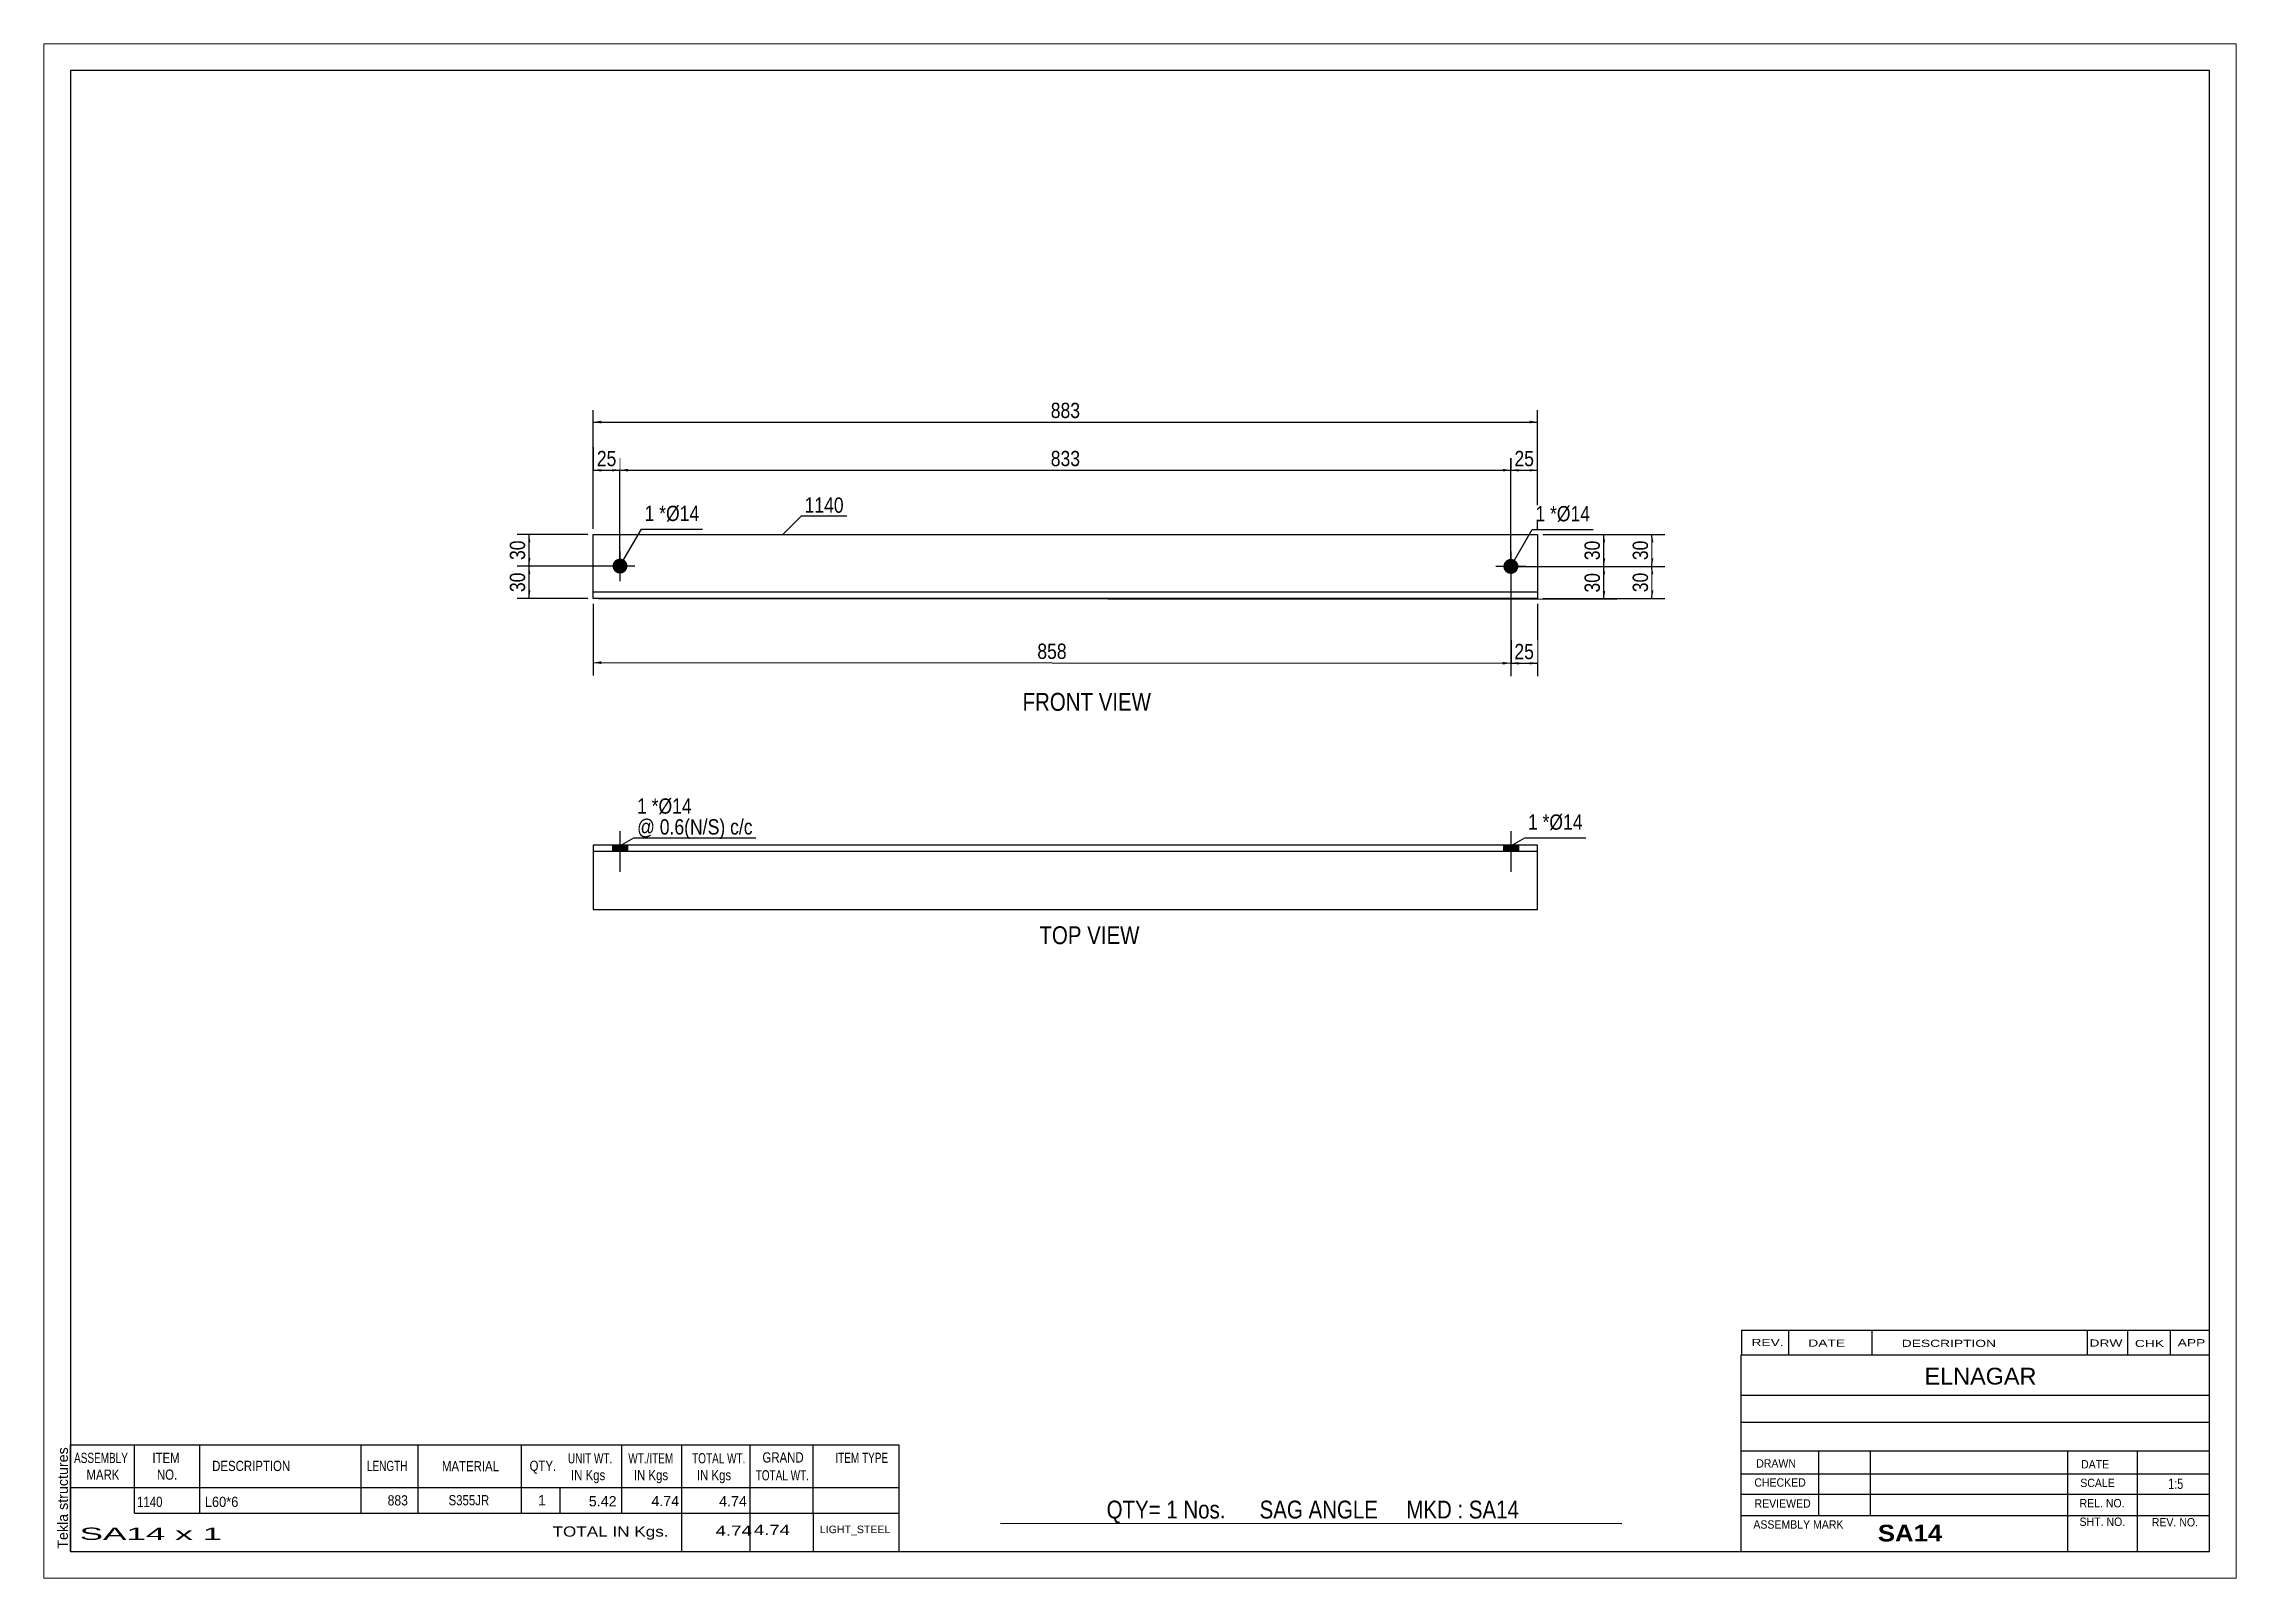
# Paper-space layout 'Layout1' of a CAD drawing. Header units: millimetres. Extents: x 0 to 410, y 0 to 287.
# The model-space entities are those that its viewports show. They can reach past a viewport. Long polylines and large blocks are cut down to what shows.
import ezdxf

# ---------------------------------------------------------------- set-up
doc = ezdxf.new("R2010")
doc.units = ezdxf.units.MM
doc.layers.add('Viewport layer', color=7, linetype='Continuous', plot=False)
doc.styles.add('Arial', font='ARIAL.TTF', dxfattribs={"height": 0.2})
doc.styles.add('Arial Bold', font='ARIALBD.TTF', dxfattribs={"height": 0.2})
doc.styles.add('Arial Narrow', font='ARIALN.TTF', dxfattribs={"height": 0.2})

# ---------------------------------------------------------------- blocks, each defined once
blk = doc.blocks.new('Unknown-629078287-2522')
at = {"color": 5, "linetype": 'Continuous'}
for p, q in [((405, 282), (5, 282)), ((5, 282), (5, 5)), ((405, 5), (405, 282)), ((5, 5), (405, 5))]:
    blk.add_line(p, q, dxfattribs=at)
at = {"color": 174, "linetype": 'Continuous', "style": 'Arial'}
blk.add_text('Tekla structures', height=1.9102, rotation=90, dxfattribs=at).set_placement((4.5, 5.5))
blk = doc.blocks.new('Unknown-629078287-11 - 2119')
at = {"color": 0, "linetype": 'Continuous'}
blk.add_wipeout([(207.11, 162.25), (207.11, 165.75), (183.04, 165.75), (183.04, 162.25)], dxfattribs=at)
at = {"color": 96, "linetype": 'Continuous', "style": 'Arial Narrow'}
blk.add_text('FRONT VIEW', height=3.34, dxfattribs=at).set_placement((183.04, 162.25))
blk = doc.blocks.new('Unknown-629078287-12 - 2170')
at = {"color": 0, "linetype": 'Continuous'}
blk.add_wipeout([(204.94, 118.6), (204.94, 122.1), (186.19, 122.1), (186.19, 118.6)], dxfattribs=at)
at = {"color": 96, "linetype": 'Continuous', "style": 'Arial Narrow'}
blk.add_text('TOP VIEW', height=3.34, dxfattribs=at).set_placement((186.19, 118.6))
blk = doc.blocks.new('Part-629078287-2166 - 2119')
at = {"color": 2, "linetype": 'Continuous'}
for p, q in [((102.75, 183.25), (102.75, 195.25)), ((102.75, 195.25), (279.36, 195.25)), ((279.36, 195.25), (279.36, 183.25)), ((279.36, 184.45), (102.75, 184.45)), ((279.36, 183.25), (102.75, 183.25))]:
    blk.add_line(p, q, dxfattribs=at)
blk = doc.blocks.new('Bolt-629078287-2167 - 2119')
at = {"linetype": 'Continuous'}
blk.add_hatch(color=3, dxfattribs=at).paths.add_polyline_path([(109.15, 189.31, -1), (106.35, 189.31, -1)])
at = {"color": 3, "linetype": 'Continuous'}
for p, q in [((110.55, 189.31), (104.95, 189.31)), ((107.75, 192.11), (107.75, 186.51))]:
    blk.add_line(p, q, dxfattribs=at)
blk = doc.blocks.new('Bolt-629078287-2168 - 2119')
at = {"linetype": 'Continuous'}
blk.add_hatch(color=3, dxfattribs=at).paths.add_polyline_path([(275.76, 189.25, -1), (272.96, 189.25, -1)])
at = {"color": 3, "linetype": 'Continuous'}
for p, q in [((277.16, 189.25), (271.56, 189.25)), ((274.36, 192.05), (274.36, 186.45))]:
    blk.add_line(p, q, dxfattribs=at)
blk = doc.blocks.new('Bolt-629078287-2172 - 2170')
at = {"linetype": 'Continuous'}
blk.add_hatch(color=3, dxfattribs=at).paths.add_polyline_path([(109.15, 137.1), (106.35, 137.1), (106.35, 135.9), (109.15, 135.9)])
at = {"color": 3, "linetype": 'Continuous'}
for p, q in [((107.75, 139.7), (107.75, 132.1)), ((106.35, 137.1), (106.35, 135.9)), ((109.15, 137.1), (109.15, 135.9))]:
    blk.add_line(p, q, dxfattribs=at)
blk = doc.blocks.new('Part-629078287-2171 - 2170')
at = {"color": 2, "linetype": 'Continuous'}
for p, q in [((279.36, 137.1), (102.75, 137.1)), ((102.75, 137.1), (102.75, 125.1)), ((279.36, 135.9), (102.75, 135.9)), ((279.36, 125.1), (279.36, 137.1)), ((102.75, 125.1), (279.36, 125.1))]:
    blk.add_line(p, q, dxfattribs=at)
blk = doc.blocks.new('Bolt-629078287-2173 - 2170')
at = {"linetype": 'Continuous'}
blk.add_hatch(color=3, dxfattribs=at).paths.add_polyline_path([(275.76, 137.1), (272.96, 137.1), (272.96, 135.9), (275.76, 135.9)])
at = {"color": 3, "linetype": 'Continuous'}
for p, q in [((274.36, 139.7), (274.36, 132.1)), ((272.96, 137.1), (272.96, 135.9)), ((275.76, 137.1), (275.76, 135.9))]:
    blk.add_line(p, q, dxfattribs=at)
blk = doc.blocks.new('StraightDimension-629078287-2177 - 2119')
at = {"linetype": 'Continuous'}
for points in [[(275.86, 207), (274.36, 207.25), (275.86, 207.5)], [(277.86, 207.5), (279.36, 207.25), (277.86, 207)]]:
    blk.add_hatch(color=7, dxfattribs=at).paths.add_polyline_path(points)
at = {"color": 7, "linetype": 'Continuous'}
for p, q in [((274.36, 190.25), (274.36, 209.5)), ((279.36, 196.25), (279.36, 209.5)), ((274.36, 207.25), (279.36, 207.25))]:
    blk.add_line(p, q, dxfattribs=at)
at = {"color": 0}
blk.add_wipeout([(279.29, 207.4), (279.29, 211.6), (274.43, 211.6), (274.43, 207.4)], dxfattribs=at)
at = {"color": 3, "style": 'Arial Narrow'}
blk.add_text('25', height=2.863, dxfattribs=at).set_placement((275.03, 208))
blk = doc.blocks.new('StraightDimension-629078287-2178 - 2119')
at = {"linetype": 'Continuous'}
for points in [[(109.25, 207), (107.75, 207.25), (109.25, 207.5)], [(272.86, 207.5), (274.36, 207.25), (272.86, 207)]]:
    blk.add_hatch(color=7, dxfattribs=at).paths.add_polyline_path(points)
at = {"color": 7, "linetype": 'Continuous'}
for p, q in [((107.75, 190.31), (107.75, 209.5)), ((274.36, 190.25), (274.36, 209.5)), ((107.75, 207.25), (274.36, 207.25))]:
    blk.add_line(p, q, dxfattribs=at)
at = {"color": 0}
blk.add_wipeout([(194.4, 207.4), (194.4, 211.6), (187.71, 211.6), (187.71, 207.4)], dxfattribs=at)
at = {"color": 3, "style": 'Arial Narrow'}
blk.add_text('833', height=2.863, dxfattribs=at).set_placement((188.31, 208))
blk = doc.blocks.new('StraightDimension-629078287-2179 - 2119')
at = {"linetype": 'Continuous'}
for points in [[(104.25, 207), (102.75, 207.25), (104.25, 207.5)], [(106.25, 207.5), (107.75, 207.25), (106.25, 207)]]:
    blk.add_hatch(color=7, dxfattribs=at).paths.add_polyline_path(points)
at = {"color": 7, "linetype": 'Continuous'}
for p, q in [((102.75, 196.25), (102.75, 209.5)), ((107.75, 190.31), (107.75, 209.5)), ((102.75, 207.25), (107.75, 207.25))]:
    blk.add_line(p, q, dxfattribs=at)
at = {"color": 0}
blk.add_wipeout([(107.68, 207.4), (107.68, 211.6), (102.82, 211.6), (102.82, 207.4)], dxfattribs=at)
at = {"color": 3, "style": 'Arial Narrow'}
blk.add_text('25', height=2.863, dxfattribs=at).set_placement((103.42, 208))
blk = doc.blocks.new('StraightDimension-629078287-2190 - 2119')
at = {"linetype": 'Continuous'}
for points in [[(104.25, 216), (102.75, 216.25), (104.25, 216.5)], [(277.86, 216.5), (279.36, 216.25), (277.86, 216)]]:
    blk.add_hatch(color=7, dxfattribs=at).paths.add_polyline_path(points)
at = {"color": 7, "linetype": 'Continuous'}
for p, q in [((102.75, 196.25), (102.75, 218.5)), ((279.36, 196.25), (279.36, 218.5)), ((102.75, 216.25), (279.36, 216.25))]:
    blk.add_line(p, q, dxfattribs=at)
at = {"color": 0}
blk.add_wipeout([(194.4, 216.4), (194.4, 220.6), (187.71, 220.6), (187.71, 216.4)], dxfattribs=at)
at = {"color": 3, "style": 'Arial Narrow'}
blk.add_text('883', height=2.863, dxfattribs=at).set_placement((188.31, 217))
blk = doc.blocks.new('StraightDimension-629078287-2194 - 2119')
at = {"linetype": 'Continuous'}
for points in [[(291.5, 193.74), (291.75, 195.24), (292, 193.74)], [(292, 190.74), (291.75, 189.24), (291.5, 190.74)]]:
    blk.add_hatch(color=7, dxfattribs=at).paths.add_polyline_path(points)
at = {"color": 7, "linetype": 'Continuous'}
for p, q in [((280.36, 195.25), (294.15, 195.24)), ((291.75, 189.24), (291.75, 195.24)), ((275.36, 189.25), (294.15, 189.24))]:
    blk.add_line(p, q, dxfattribs=at)
at = {"color": 0}
blk.add_wipeout([(291.6, 194.67), (287.4, 194.67), (287.4, 189.82), (291.6, 189.81)], dxfattribs=at)
at = {"color": 3, "style": 'Arial Narrow'}
blk.add_text('30', height=2.863, rotation=89.9658, dxfattribs=at).set_placement((291, 190.41))
blk = doc.blocks.new('StraightDimension-629078287-2195 - 2119')
at = {"linetype": 'Continuous'}
for points in [[(291.5, 187.74), (291.75, 189.24), (292, 187.74)], [(292, 184.64), (291.75, 183.14), (291.5, 184.64)]]:
    blk.add_hatch(color=7, dxfattribs=at).paths.add_polyline_path(points)
at = {"color": 7, "linetype": 'Continuous'}
for p, q in [((275.36, 189.25), (294.15, 189.24)), ((291.75, 183.14), (291.75, 189.24)), ((103.75, 183.25), (294.15, 183.14))]:
    blk.add_line(p, q, dxfattribs=at)
at = {"color": 0}
blk.add_wipeout([(291.6, 188.62), (287.4, 188.62), (287.4, 183.77), (291.6, 183.76)], dxfattribs=at)
at = {"color": 3, "style": 'Arial Narrow'}
blk.add_text('30', height=2.863, rotation=89.9658, dxfattribs=at).set_placement((291, 184.36))
blk = doc.blocks.new('StraightDimension-629078287-2204 - 2119')
at = {"linetype": 'Continuous'}
for points in [[(275.85, 170.9), (274.35, 171.15), (275.85, 171.4)], [(277.85, 171.4), (279.35, 171.15), (277.85, 170.9)]]:
    blk.add_hatch(color=7, dxfattribs=at).paths.add_polyline_path(points)
at = {"color": 7, "linetype": 'Continuous'}
for p, q in [((274.36, 188.25), (274.35, 168.75)), ((279.36, 182.25), (279.35, 168.75)), ((274.35, 171.15), (279.35, 171.15))]:
    blk.add_line(p, q, dxfattribs=at)
at = {"color": 0}
blk.add_wipeout([(279.28, 171.3), (279.28, 175.5), (274.43, 175.5), (274.42, 171.3)], dxfattribs=at)
at = {"color": 3, "style": 'Arial Narrow'}
blk.add_text('25', height=2.863, rotation=-0.0344, dxfattribs=at).set_placement((275.02, 171.9))
blk = doc.blocks.new('StraightDimension-629078287-2205 - 2119')
at = {"linetype": 'Continuous'}
for points in [[(104.24, 171), (102.74, 171.25), (104.24, 171.5)], [(272.85, 171.4), (274.35, 171.15), (272.85, 170.9)]]:
    blk.add_hatch(color=7, dxfattribs=at).paths.add_polyline_path(points)
at = {"color": 7, "linetype": 'Continuous'}
for p, q in [((274.36, 188.25), (274.35, 168.75)), ((102.75, 182.25), (102.74, 168.85)), ((102.74, 171.25), (274.35, 171.15))]:
    blk.add_line(p, q, dxfattribs=at)
at = {"color": 0}
blk.add_wipeout([(191.89, 171.35), (191.89, 175.55), (185.21, 175.55), (185.2, 171.35)], dxfattribs=at)
at = {"color": 3, "style": 'Arial Narrow'}
blk.add_text('858', height=2.863, rotation=-0.0344, dxfattribs=at).set_placement((185.8, 171.95))
blk = doc.blocks.new('StraightDimension-629078287-2214 - 2119')
at = {"linetype": 'Continuous'}
for points in [[(90.5, 193.75), (90.75, 195.25), (91, 193.75)], [(91, 190.81), (90.75, 189.31), (90.5, 190.81)]]:
    blk.add_hatch(color=7, dxfattribs=at).paths.add_polyline_path(points)
at = {"color": 7, "linetype": 'Continuous'}
for p, q in [((101.75, 195.25), (88.5, 195.25)), ((90.75, 189.31), (90.75, 195.25)), ((106.75, 189.31), (88.5, 189.31))]:
    blk.add_line(p, q, dxfattribs=at)
at = {"color": 0}
blk.add_wipeout([(90.6, 194.71), (86.4, 194.71), (86.4, 189.85), (90.6, 189.85)], dxfattribs=at)
at = {"color": 3, "style": 'Arial Narrow'}
blk.add_text('30', height=2.863, rotation=90.0002, dxfattribs=at).set_placement((90, 190.45))
blk = doc.blocks.new('StraightDimension-629078287-2215 - 2119')
at = {"linetype": 'Continuous'}
for points in [[(90.5, 187.81), (90.75, 189.31), (91, 187.81)], [(91, 184.75), (90.75, 183.25), (90.5, 184.75)]]:
    blk.add_hatch(color=7, dxfattribs=at).paths.add_polyline_path(points)
at = {"color": 7, "linetype": 'Continuous'}
for p, q in [((106.75, 189.31), (88.5, 189.31)), ((90.75, 183.25), (90.75, 189.31)), ((101.75, 183.25), (88.5, 183.25))]:
    blk.add_line(p, q, dxfattribs=at)
at = {"color": 0}
blk.add_wipeout([(90.6, 188.71), (86.4, 188.71), (86.4, 183.85), (90.6, 183.85)], dxfattribs=at)
at = {"color": 3, "style": 'Arial Narrow'}
blk.add_text('30', height=2.863, rotation=90.0002, dxfattribs=at).set_placement((90, 184.45))
blk = doc.blocks.new('StraightDimension-629078287-2222 - 2119')
at = {"linetype": 'Continuous'}
for points in [[(300.5, 193.75), (300.75, 195.25), (301, 193.75)], [(301, 190.75), (300.75, 189.25), (300.5, 190.75)]]:
    blk.add_hatch(color=7, dxfattribs=at).paths.add_polyline_path(points)
at = {"color": 7, "linetype": 'Continuous'}
for p, q in [((280.36, 195.25), (303.15, 195.25)), ((300.75, 189.25), (300.75, 195.25)), ((275.36, 189.25), (303.15, 189.25))]:
    blk.add_line(p, q, dxfattribs=at)
at = {"color": 0}
blk.add_wipeout([(300.6, 194.68), (296.4, 194.68), (296.4, 189.82), (300.6, 189.82)], dxfattribs=at)
at = {"color": 3, "style": 'Arial Narrow'}
blk.add_text('30', height=2.863, rotation=90.0002, dxfattribs=at).set_placement((300, 190.42))
blk = doc.blocks.new('StraightDimension-629078287-2223 - 2119')
at = {"linetype": 'Continuous'}
for points in [[(300.5, 187.75), (300.75, 189.25), (301, 187.75)], [(301, 184.75), (300.75, 183.25), (300.5, 184.75)]]:
    blk.add_hatch(color=7, dxfattribs=at).paths.add_polyline_path(points)
at = {"color": 7, "linetype": 'Continuous'}
for p, q in [((275.36, 189.25), (303.15, 189.25)), ((300.75, 183.25), (300.75, 189.25)), ((280.36, 183.25), (303.15, 183.25))]:
    blk.add_line(p, q, dxfattribs=at)
at = {"color": 0}
blk.add_wipeout([(300.6, 188.68), (296.4, 188.68), (296.4, 183.82), (300.6, 183.82)], dxfattribs=at)
at = {"color": 3, "style": 'Arial Narrow'}
blk.add_text('30', height=2.863, rotation=90.0002, dxfattribs=at).set_placement((300, 184.42))
blk = doc.blocks.new('CBS_BOM-629078287-2539')
at = {"color": 7, "linetype": 'Continuous'}
for p, q in [((4.97, 16.97), (4.97, 24.97)), ((4.97, 24.97), (159.89, 24.97)), ((16.97, 16.97), (16.97, 24.97)), ((29.16, 16.97), (29.16, 24.97)), ((59.32, 16.97), (59.32, 24.97)), ((70, 16.97), (70, 24.97)), ((89.32, 16.97), (89.32, 24.97)), ((108.12, 16.97), (108.12, 24.97)), ((119.33, 16.97), (119.33, 24.97)), ((132.12, 16.97), (132.12, 24.97)), ((143.87, 16.97), (143.87, 24.97)), ((159.89, 24.96), (159.89, 16.98)), ((4.97, 16.97), (159.89, 16.97)), ((4.97, 12.17), (4.97, 16.97)), ((16.97, 12.17), (16.97, 16.97)), ((29.16, 12.17), (29.16, 16.97)), ((59.32, 12.17), (59.32, 16.97)), ((70, 12.17), (70, 16.97)), ((89.32, 12.17), (89.32, 16.97)), ((96.58, 12.17), (96.58, 16.97)), ((108.12, 12.17), (108.12, 16.97)), ((119.33, 12.17), (119.33, 16.97)), ((132.12, 12.17), (132.12, 16.97)), ((143.89, 12.17), (143.89, 16.97)), ((159.89, 16.97), (159.89, 12.17)), ((4.97, 4.97), (4.97, 12.15)), ((16.97, 12.17), (159.89, 12.17)), ((119.33, 4.97), (119.33, 12.15)), ((132.12, 4.97), (132.12, 12.15)), ((143.93, 4.97), (143.93, 12.15)), ((159.89, 12.17), (159.89, 4.97)), ((4.97, 4.97), (159.89, 4.97))]:
    blk.add_line(p, q, dxfattribs=at)
at = {"color": 3, "linetype": 'Continuous', "style": 'Arial'}
for s, height, width, p in [('ASSEMBLY', 1.91, 0.7, (5.65, 21.54)), ('ITEM', 1.91, 0.8, (20.3, 21.54)), ('DESCRIPTION', 1.9102, 0.8, (31.48, 20.04)), ('LENGTH', 1.91, 0.7, (60.43, 20.04)), ('MATERIAL', 1.91, 0.8, (74.45, 19.99)), ('QTY.', 1.91, 0.8, (90.84, 20.07)), ('UNIT WT.', 1.91, 0.7, (98.01, 21.47)), ('WT./ITEM', 1.91, 0.7, (109.3, 21.47)), ('TOTAL WT.', 1.91, 0.7, (121.24, 21.47)), ('GRAND', 1.91, 0.8, (134.39, 21.63)), ('ITEM TYPE', 1.91, 0.7, (148.03, 21.55)), ('MARK', 1.91, 0.8, (7.97, 18.41)), ('NO.', 1.91, 0.8, (21.15, 18.41)), ('IN Kgs', 1.91, 0.8, (98.59, 18.33)), ('IN Kgs', 1.91, 0.8, (110.34, 18.33)), ('IN Kgs', 1.91, 0.8, (122.13, 18.33)), ('TOTAL WT.', 1.91, 0.7, (133.13, 18.29))]:
    blk.add_text(s, height=height, dxfattribs=dict(at, width=width)).set_placement(p)
at = {"color": 7, "linetype": 'Continuous', "style": 'Arial'}
for s, width, p in [('1140', 0.8, (17.43, 13.32)), ('L60*6', 0.9, (30.1, 13.32)), ('883', 0.85, (64.3, 13.6)), ('S355JR', 0.8, (75.69, 13.63))]:
    blk.add_text(s, height=1.91, dxfattribs=dict(at, width=width)).set_placement(p)
for s, p in [('1', (92.41, 13.63)), ('5.42', (101.92, 13.44)), ('4.74', (113.62, 13.47)), ('4.74', (126.29, 13.44))]:
    blk.add_text(s, height=1.91, dxfattribs=at).set_placement(p)
at = {"color": 6, "linetype": 'Continuous', "style": 'Arial'}
for s, height, width, p in [('SA14 x 1', 2.292, 2.05, (6.69, 7.16)), ('TOTAL IN Kgs.', 1.9102, 1.2, (95.13, 7.77)), ('4.74', 1.91, 1.3, (125.65, 7.92)), ('4.74', 1.91, 1.3, (132.79, 8.08))]:
    blk.add_text(s, height=height, dxfattribs=dict(at, width=width)).set_placement(p)
blk.add_text('LIGHT_STEEL', height=1.4135, dxfattribs=at).set_placement((145.14, 8.42))
blk = doc.blocks.new('CBS_CALLOFF-629078287-2540')
at = {"color": 7, "linetype": 'Continuous'}
blk.add_line((178.88, 10.27), (295.11, 10.25), dxfattribs=at)
at = {"color": 3, "linetype": 'Continuous', "style": 'Arial Narrow'}
blk.add_text('QTY= 1 Nos.      SAG ANGLE     MKD : SA14', height=3.3405, dxfattribs=at).set_placement((198.76, 11.16))
blk = doc.blocks.new('CBS_NAME_BLOG-629078287-2541')
at = {"color": 7, "linetype": 'Continuous'}
for p, q in [((317.41, 41.75), (404.93, 41.75)), ((317.41, 5.04), (317.41, 41.75)), ((317.41, 34.21), (404.93, 34.21)), ((317.48, 29.16), (405, 29.16)), ((317.41, 23.79), (404.93, 23.79)), ((331.93, 11.68), (331.93, 23.78)), ((341.62, 11.71), (341.62, 23.78)), ((378.53, 5.04), (378.53, 23.77)), ((391.58, 5.04), (391.58, 23.78)), ((317.42, 19.49), (405, 19.51)), ((317.41, 15.74), (404.93, 15.74)), ((317.41, 11.7), (404.93, 11.7)), ((317.41, 5), (405, 5))]:
    blk.add_line(p, q, dxfattribs=at)
at = {"color": 3, "linetype": 'Continuous', "style": 'Arial'}
blk.add_text('ELNAGAR', height=3.133, dxfattribs=at).set_placement((351.73, 36.22))
at = {"color": 3, "linetype": 'Continuous'}
for s, height, style, width, p in [('DRAWN', 1.566, 'Arial', 0.9, (320.24, 20.68)), ('DATE', 1.566, 'Arial', 0.9, (381, 20.52)), ('CHECKED', 1.566, 'Arial', 0.9, (319.89, 17.11)), ('SCALE', 1.566, 'Arial', 0.9, (380.85, 17.04)), ('1:5', 1.957, 'Arial Narrow', 0.9, (397.3, 16.68)), ('REVIEWED', 1.566, 'Arial', 0.9, (319.93, 13.19)), ('REL. NO.', 1.566, 'Arial', 0.9, (380.71, 13.24)), ('ASSEMBLY MARK', 1.5663, 'Arial', 0.9, (319.71, 9.26)), ('SA14', 3.131, 'Arial Bold', 1.1, (342.99, 6.86)), ('SHT. NO.', 1.566, 'Arial', 0.9, (380.71, 9.77)), ('REV. NO.', 1.566, 'Arial', 0.9, (394.23, 9.68))]:
    blk.add_text(s, height=height, dxfattribs=dict(at, style=style, width=width)).set_placement(p)
blk = doc.blocks.new('CBS_REVISION-629078287-2542')
at = {"color": 7, "linetype": 'Continuous'}
for p, q in [((317.49, 46.38), (404.99, 46.38)), ((317.49, 46.38), (317.49, 41.75)), ((326.29, 46.38), (326.29, 41.75)), ((341.88, 46.38), (341.88, 41.81)), ((382.14, 46.38), (382.14, 41.75)), ((389.68, 46.38), (389.68, 41.75)), ((397.63, 46.38), (397.63, 41.75)), ((317.49, 41.75), (404.99, 41.75))]:
    blk.add_line(p, q, dxfattribs=at)
at = {"color": 7, "style": 'Arial Narrow', "width": 1.7}
for s, height, p in [('REV.', 1.326, (319.35, 43.43)), ('DATE', 1.326, (329.98, 43.31)), ('DESCRIPTION', 1.3257, (347.46, 43.26)), ('DRW', 1.326, (382.57, 43.32)), ('CHK', 1.326, (391.06, 43.23)), ('APP', 1.326, (399.06, 43.38))]:
    blk.add_text(s, height=height, dxfattribs=at).set_placement(p)
blk = doc.blocks.new('Mark-629078287-2235 - 2119')
at = {"color": 0}
blk.add_wipeout([(280.79, 197.68), (280.79, 200.68), (278.96, 200.68), (278.96, 197.68)], dxfattribs=at)
blk.add_wipeout([(280.79, 197.68), (280.79, 200.68), (278.96, 200.68), (278.96, 197.68)], dxfattribs=at)
at = {"color": 7, "linetype": 'Continuous'}
blk.add_line((274.36, 189.25), (278.36, 196.18), dxfattribs=at)
at = {"color": 0}
blk.add_wipeout([(282.96, 197.68), (282.96, 200.68), (281.69, 200.68), (281.69, 197.68)], dxfattribs=at)
blk.add_wipeout([(282.96, 197.68), (282.96, 200.68), (281.69, 200.68), (281.69, 197.68)], dxfattribs=at)
at = {"color": 3, "style": 'Arial Narrow'}
blk.add_text('1', height=2.86, dxfattribs=at).set_placement((278.96, 197.68))
at = {"color": 0}
blk.add_wipeout([(289.18, 197.68), (289.18, 200.68), (282.96, 200.68), (282.96, 197.68)], dxfattribs=at)
blk.add_wipeout([(289.18, 197.68), (289.18, 200.68), (282.96, 200.68), (282.96, 197.68)], dxfattribs=at)
at = {"color": 7, "linetype": 'Continuous'}
blk.add_line((278.36, 196.18), (289.78, 196.18), dxfattribs=at)
at = {"color": 3, "style": 'Arial Narrow'}
for s, height, p in [('*', 2.86, (281.69, 197.68)), ('Ø14', 2.863, (282.96, 197.68))]:
    blk.add_text(s, height=height, dxfattribs=at).set_placement(p)
blk = doc.blocks.new('Mark-629078287-2229 - 2119')
at = {"color": 0}
blk.add_wipeout([(149.58, 199.29), (149.58, 202.29), (142.27, 202.29), (142.27, 199.29)], dxfattribs=at)
blk.add_wipeout([(149.58, 199.29), (149.58, 202.29), (142.27, 202.29), (142.27, 199.29)], dxfattribs=at)
at = {"color": 7, "linetype": 'Continuous'}
for p, q in [((138.13, 195.15), (141.67, 198.69)), ((141.67, 198.69), (150.18, 198.69))]:
    blk.add_line(p, q, dxfattribs=at)
at = {"color": 3, "style": 'Arial Narrow'}
blk.add_text('1140', height=2.863, dxfattribs=at).set_placement((142.27, 199.29))
blk = doc.blocks.new('Mark-629078287-2234 - 2119')
at = {"color": 0}
blk.add_wipeout([(114.18, 197.74), (114.18, 200.74), (112.35, 200.74), (112.35, 197.74)], dxfattribs=at)
blk.add_wipeout([(114.18, 197.74), (114.18, 200.74), (112.35, 200.74), (112.35, 197.74)], dxfattribs=at)
at = {"color": 7, "linetype": 'Continuous'}
blk.add_line((107.75, 189.31), (111.75, 196.24), dxfattribs=at)
at = {"color": 0}
blk.add_wipeout([(116.36, 197.74), (116.36, 200.74), (115.08, 200.74), (115.08, 197.74)], dxfattribs=at)
blk.add_wipeout([(116.36, 197.74), (116.36, 200.74), (115.08, 200.74), (115.08, 197.74)], dxfattribs=at)
at = {"color": 3, "style": 'Arial Narrow'}
blk.add_text('1', height=2.86, dxfattribs=at).set_placement((112.35, 197.74))
at = {"color": 0}
blk.add_wipeout([(122.57, 197.74), (122.57, 200.74), (116.36, 200.74), (116.36, 197.74)], dxfattribs=at)
blk.add_wipeout([(122.57, 197.74), (122.57, 200.74), (116.36, 200.74), (116.36, 197.74)], dxfattribs=at)
at = {"color": 7, "linetype": 'Continuous'}
blk.add_line((111.75, 196.24), (123.17, 196.24), dxfattribs=at)
at = {"color": 3, "style": 'Arial Narrow'}
for s, height, p in [('*', 2.86, (115.08, 197.74)), ('Ø14', 2.863, (116.36, 197.74))]:
    blk.add_text(s, height=height, dxfattribs=at).set_placement(p)
blk = doc.blocks.new('Mark-629078287-2232 - 2170')
at = {"color": 0}
blk.add_wipeout([(112.78, 143), (112.78, 146), (110.95, 146), (110.95, 143)], dxfattribs=at)
blk.add_wipeout([(112.78, 143), (112.78, 146), (110.95, 146), (110.95, 143)], dxfattribs=at)
blk.add_wipeout([(114.95, 143), (114.95, 146), (113.68, 146), (113.68, 143)], dxfattribs=at)
blk.add_wipeout([(114.95, 143), (114.95, 146), (113.68, 146), (113.68, 143)], dxfattribs=at)
blk.add_wipeout([(121.17, 143), (121.17, 146), (114.95, 146), (114.95, 143)], dxfattribs=at)
blk.add_wipeout([(121.17, 143), (121.17, 146), (114.95, 146), (114.95, 143)], dxfattribs=at)
at = {"color": 3, "style": 'Arial Narrow'}
blk.add_text('*', height=2.86, dxfattribs=at).set_placement((113.68, 143))
at = {"color": 0}
blk.add_wipeout([(132.55, 139.1), (132.55, 142.1), (110.95, 142.1), (110.95, 139.1)], dxfattribs=at)
blk.add_wipeout([(132.55, 139.1), (132.55, 142.1), (110.95, 142.1), (110.95, 139.1)], dxfattribs=at)
at = {"color": 7, "linetype": 'Continuous'}
for p, q in [((107.75, 137), (110.35, 138.5)), ((110.35, 138.5), (133.15, 138.5))]:
    blk.add_line(p, q, dxfattribs=at)
at = {"color": 3, "style": 'Arial Narrow'}
for s, height, p in [('1', 2.86, (110.95, 143)), ('Ø14', 2.863, (114.95, 143)), ('@ 0.6(N/', 2.863, (110.95, 139.1)), ('S) c/', 2.863, (124.15, 139.1)), ('c', 2.86, (130.9, 139.1))]:
    blk.add_text(s, height=height, dxfattribs=at).set_placement(p)
blk = doc.blocks.new('Mark-629078287-2233 - 2170')
at = {"color": 0}
blk.add_wipeout([(279.39, 140), (279.39, 143), (277.56, 143), (277.56, 140)], dxfattribs=at)
blk.add_wipeout([(279.39, 140), (279.39, 143), (277.56, 143), (277.56, 140)], dxfattribs=at)
at = {"color": 7, "linetype": 'Continuous'}
blk.add_line((274.36, 137), (276.96, 138.5), dxfattribs=at)
at = {"color": 0}
blk.add_wipeout([(281.56, 140), (281.56, 143), (280.29, 143), (280.29, 140)], dxfattribs=at)
blk.add_wipeout([(281.56, 140), (281.56, 143), (280.29, 143), (280.29, 140)], dxfattribs=at)
at = {"color": 3, "style": 'Arial Narrow'}
blk.add_text('1', height=2.86, dxfattribs=at).set_placement((277.56, 140))
at = {"color": 0}
blk.add_wipeout([(287.78, 140), (287.78, 143), (281.56, 143), (281.56, 140)], dxfattribs=at)
blk.add_wipeout([(287.78, 140), (287.78, 143), (281.56, 143), (281.56, 140)], dxfattribs=at)
at = {"color": 7, "linetype": 'Continuous'}
blk.add_line((276.96, 138.5), (288.38, 138.5), dxfattribs=at)
at = {"color": 3, "style": 'Arial Narrow'}
for s, height, p in [('*', 2.86, (280.29, 140)), ('Ø14', 2.863, (281.56, 140))]:
    blk.add_text(s, height=height, dxfattribs=at).set_placement(p)

msp = doc.modelspace()

# ---------------------------------------------------------------- block references
for name in ['Unknown-629078287-2522', 'Part-629078287-2166 - 2119', 'Bolt-629078287-2167 - 2119', 'Bolt-629078287-2168 - 2119', 'Bolt-629078287-2172 - 2170', 'Bolt-629078287-2173 - 2170', 'Part-629078287-2171 - 2170', 'CBS_REVISION-629078287-2542', 'CBS_NAME_BLOG-629078287-2541', 'CBS_BOM-629078287-2539', 'CBS_CALLOFF-629078287-2540']:
    msp.add_blockref(name, (0, 0))

# ---------------------------------------------------------------- next in the draw order: block references
for name in ['StraightDimension-629078287-2177 - 2119', 'Unknown-629078287-11 - 2119', 'Mark-629078287-2232 - 2170', 'Mark-629078287-2233 - 2170', 'Unknown-629078287-12 - 2170']:
    msp.add_blockref(name, (0, 0))

# ---------------------------------------------------------------- next in the draw order: block references
msp.add_blockref('StraightDimension-629078287-2178 - 2119', (0, 0))

# ---------------------------------------------------------------- next in the draw order: block references
msp.add_blockref('StraightDimension-629078287-2179 - 2119', (0, 0))

# ---------------------------------------------------------------- next in the draw order: block references
msp.add_blockref('StraightDimension-629078287-2190 - 2119', (0, 0))

# ---------------------------------------------------------------- next in the draw order: block references
for name in ['Mark-629078287-2229 - 2119', 'StraightDimension-629078287-2194 - 2119']:
    msp.add_blockref(name, (0, 0))

# ---------------------------------------------------------------- next in the draw order: block references
msp.add_blockref('StraightDimension-629078287-2195 - 2119', (0, 0))

# ---------------------------------------------------------------- next in the draw order: block references
msp.add_blockref('StraightDimension-629078287-2204 - 2119', (0, 0))

# ---------------------------------------------------------------- next in the draw order: block references
msp.add_blockref('StraightDimension-629078287-2205 - 2119', (0, 0))

# ---------------------------------------------------------------- next in the draw order: block references
for name in ['StraightDimension-629078287-2214 - 2119', 'StraightDimension-629078287-2222 - 2119']:
    msp.add_blockref(name, (0, 0))

# ---------------------------------------------------------------- next in the draw order: block references
for name in ['StraightDimension-629078287-2215 - 2119', 'StraightDimension-629078287-2223 - 2119']:
    msp.add_blockref(name, (0, 0))

# ---------------------------------------------------------------- next in the draw order: block references
for name in ['Mark-629078287-2234 - 2119', 'Mark-629078287-2235 - 2119']:
    msp.add_blockref(name, (0, 0))

psp = doc.layouts.get("Layout1")

# ---------------------------------------------------------------- viewports
at = {"layer": 'Viewport layer', "view_target_point": (205, 143.5)}
psp.add_viewport(center=(205, 143.5), size=(410, 287), view_center_point=(0, 0), view_height=287, dxfattribs=at)

doc.saveas('drawing.dxf')
